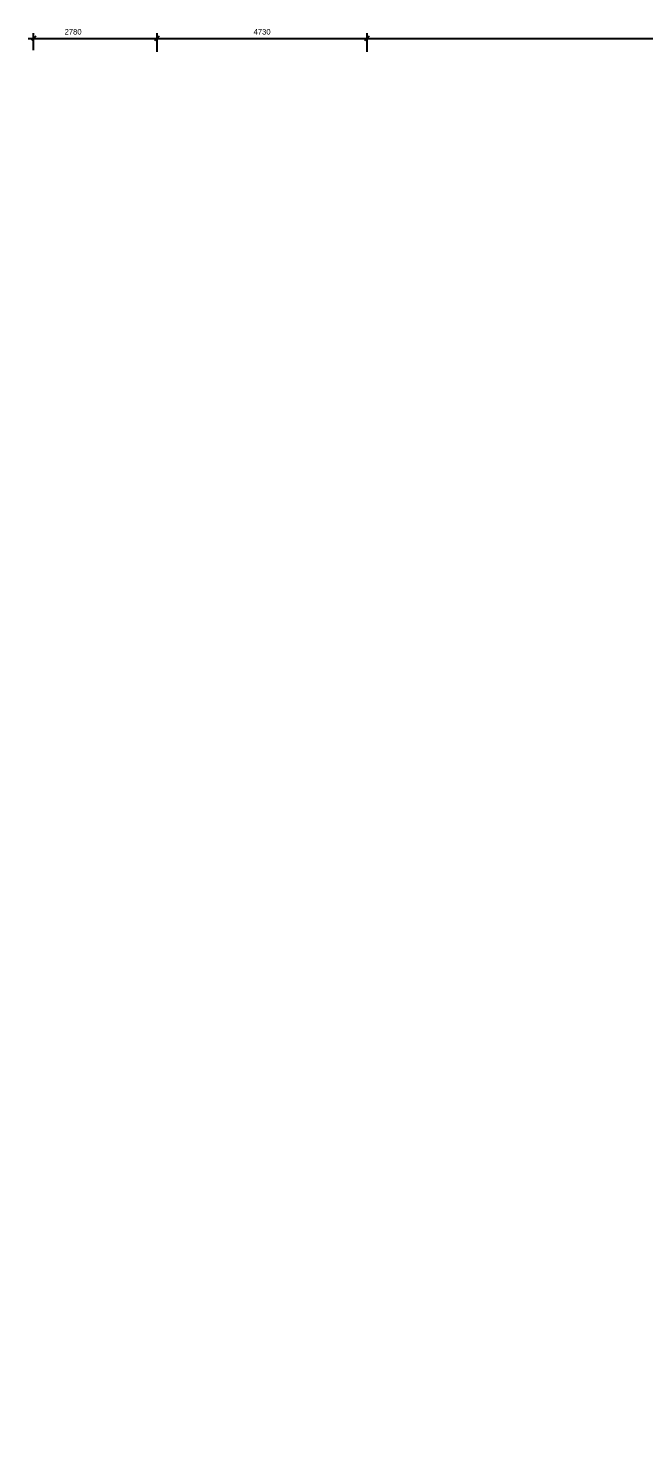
# Model space of a CAD drawing. Header units: millimetres. Extents: x 2659630 to 6742168, y -2425387 to -732288.
# Drawn here: x 3064514 to 3078378, y -1034730 to -1002929 of the extents above; entities that cross this region are included whole.
import ezdxf

# ---------------------------------------------------------------- set-up
doc = ezdxf.new("R2010")
doc.units = ezdxf.units.MM
doc.header["$PDMODE"] = 35
doc.header["$PDSIZE"] = -25
doc.layers.add('A-GRID-DIMS', color=211, linetype='Continuous', lineweight=9)
doc.styles.add('Arial', font='arial.ttf', dxfattribs={"height": 123})
doc.dimstyles.new('Diagonal_-_2_5mm_Arial', dxfattribs={"dimscale": 304.8, "dimtxt": 123, "dimasz": 0.32, "dimexe": 0.4, "dimexo": 0.5, "dimgap": 0.28, "dimtad": 1, "dimdec": 0, "dimzin": 0, "dimdsep": 46, "dimtxsty": 'Arial', "dimblk1": 'OBLIQUE', "dimblk2": 'OBLIQUE', "dimsah": 1, "dimcen": 0.09, "dimdle": 0.4, "dimazin": 0, "dimtfac": 1, "dimtdec": 0, "dimtix": 1, "dimtmove": 0, "dimatfit": 3, "dimfxl": 1, "dimfxlon": 1, "dimtvp": 1, "dimtolj": 1, "dimtzin": 0, "dimarcsym": 2})

# ---------------------------------------------------------------- blocks, each defined once
blk = doc.blocks.new('_Oblique')
at = {"color": 0, "linetype": 'ByBlock', "lineweight": -2}
blk.add_line((-0.5, -0.5), (0.5, 0.5), dxfattribs=at)
blk = doc.blocks.new('*D1924')
at = {"layer": 'A-GRID-DIMS', "color": 0, "lineweight": -2}
for p, q in [((3064514, -1003158), (3067538, -1003158)), ((3064636, -1003425), (3064636, -1003036)), ((3067416, -1003463), (3067416, -1003036))]:
    blk.add_line(p, q, dxfattribs=at)
at = {"layer": 'Defpoints', "color": 0, "ltscale": 2500}
for p in [(3067416, -1003158), (3064636, -1003577), (3067416, -1003702)]:
    blk.add_point(p, dxfattribs=at)
at = {"layer": 'A-GRID-DIMS', "color": 0, "lineweight": -2, "ltscale": 2500, "xscale": 97.536, "yscale": 97.536, "zscale": 97.536, "rotation": 180}
blk.add_blockref('_Oblique', (3064636, -1003158), dxfattribs=at)
at = {"layer": 'A-GRID-DIMS', "color": 0, "lineweight": -2, "ltscale": 2500, "xscale": 97.536, "yscale": 97.536, "zscale": 97.536}
blk.add_blockref('_Oblique', (3067416, -1003158), dxfattribs=at)
at = {"layer": 'A-GRID-DIMS', "color": 0, "ltscale": 2500, "insert": (3065524, -1003010), "char_height": 123, "attachment_point": 5, "style": 'Arial', "bg_fill": 3, "box_fill_scale": 1.1, "bg_fill_color": 257, "bg_fill_transparency": 0}
blk.add_mtext('\\A1;2780', dxfattribs=at)
blk = doc.blocks.new('*D1925')
at = {"layer": 'A-GRID-DIMS', "color": 0, "lineweight": -2}
for p, q in [((3067294, -1003158), (3072268, -1003158)), ((3067416, -1003463), (3067416, -1003036)), ((3072146, -1003463), (3072146, -1003036))]:
    blk.add_line(p, q, dxfattribs=at)
at = {"layer": 'Defpoints', "color": 0, "ltscale": 2500}
for p in [(3072146, -1003158), (3067416, -1003702), (3072146, -1003702)]:
    blk.add_point(p, dxfattribs=at)
at = {"layer": 'A-GRID-DIMS', "color": 0, "lineweight": -2, "ltscale": 2500, "xscale": 97.536, "yscale": 97.536, "zscale": 97.536, "rotation": 180}
blk.add_blockref('_Oblique', (3067416, -1003158), dxfattribs=at)
at = {"layer": 'A-GRID-DIMS', "color": 0, "lineweight": -2, "ltscale": 2500, "xscale": 97.536, "yscale": 97.536, "zscale": 97.536}
blk.add_blockref('_Oblique', (3072146, -1003158), dxfattribs=at)
at = {"layer": 'A-GRID-DIMS', "color": 0, "ltscale": 2500, "insert": (3069781, -1003010), "char_height": 123, "attachment_point": 5, "style": 'Arial', "bg_fill": 3, "box_fill_scale": 1.1, "bg_fill_color": 257, "bg_fill_transparency": 0}
blk.add_mtext('\\A1;4730', dxfattribs=at)
blk = doc.blocks.new('*D1926')
at = {"layer": 'A-GRID-DIMS', "color": 0, "lineweight": -2}
for p, q in [((3072024, -1003158), (3110757, -1003158)), ((3072146, -1003463), (3072146, -1003036)), ((3110635, -1003463), (3110635, -1003036))]:
    blk.add_line(p, q, dxfattribs=at)
at = {"layer": 'Defpoints', "color": 0, "ltscale": 2500}
for p in [(3110635, -1003158), (3072146, -1003702), (3110635, -1044859)]:
    blk.add_point(p, dxfattribs=at)
at = {"layer": 'A-GRID-DIMS', "color": 0, "lineweight": -2, "ltscale": 2500, "xscale": 97.536, "yscale": 97.536, "zscale": 97.536, "rotation": 180}
blk.add_blockref('_Oblique', (3072146, -1003158), dxfattribs=at)
at = {"layer": 'A-GRID-DIMS', "color": 0, "lineweight": -2, "ltscale": 2500, "xscale": 97.536, "yscale": 97.536, "zscale": 97.536}
blk.add_blockref('_Oblique', (3110635, -1003158), dxfattribs=at)
at = {"layer": 'A-GRID-DIMS', "color": 0, "ltscale": 2500, "insert": (3091391, -1003010), "char_height": 123, "attachment_point": 5, "style": 'Arial', "bg_fill": 3, "box_fill_scale": 1.1, "bg_fill_color": 257, "bg_fill_transparency": 0}
blk.add_mtext('\\A1;38489', dxfattribs=at)

msp = doc.modelspace()

# ---------------------------------------------------------------- dimensions: what is measured, and where the dimension line sits
at = {"layer": 'A-GRID-DIMS'}
dim = msp.add_linear_dim(base=(3067416.005, -1003157.795), p1=(3064636.005, -1003577.032), p2=(3067416.005, -1003701.839), dimstyle='Diagonal_-_2_5mm_Arial', override={"dimpost": '<>', "dimtmove": 1, "dimfxl": 1, "dimfxlon": 1, "dimtfill": 1, "dimtfillclr": 0, "dimarcsym": 2}, dxfattribs=at)
dim.commit()
dim.dimension.update_dxf_attribs({"geometry": '*D1924', "text_midpoint": (3065524.238, -1003157.795), "dimtype": 160})

# ---------------------------------------------------------------- next in the draw order: dimensions: what is measured, and where the dimension line sits
dim = msp.add_linear_dim(base=(3072146.005, -1003157.795), p1=(3067416.005, -1003701.839), p2=(3072146.005, -1003701.839), dimstyle='Diagonal_-_2_5mm_Arial', override={"dimpost": '<>', "dimtmove": 1, "dimfxl": 1, "dimfxlon": 1, "dimtfill": 1, "dimtfillclr": 0, "dimarcsym": 2}, dxfattribs=at)
dim.commit()
dim.dimension.update_dxf_attribs({"geometry": '*D1925', "text_midpoint": (3069781.005, -1003009.609)})

# ---------------------------------------------------------------- next in the draw order: dimensions: what is measured, and where the dimension line sits
dim = msp.add_linear_dim(base=(3110635.487, -1003157.795), p1=(3072146.005, -1003701.839), p2=(3110635.487, -1044859.126), dimstyle='Diagonal_-_2_5mm_Arial', override={"dimpost": '<>', "dimtmove": 1, "dimfxl": 1, "dimfxlon": 1, "dimtfill": 1, "dimtfillclr": 0, "dimarcsym": 2}, dxfattribs=at)
dim.commit()
dim.dimension.update_dxf_attribs({"geometry": '*D1926', "text_midpoint": (3091390.746, -1003009.609)})

doc.saveas('drawing.dxf')
